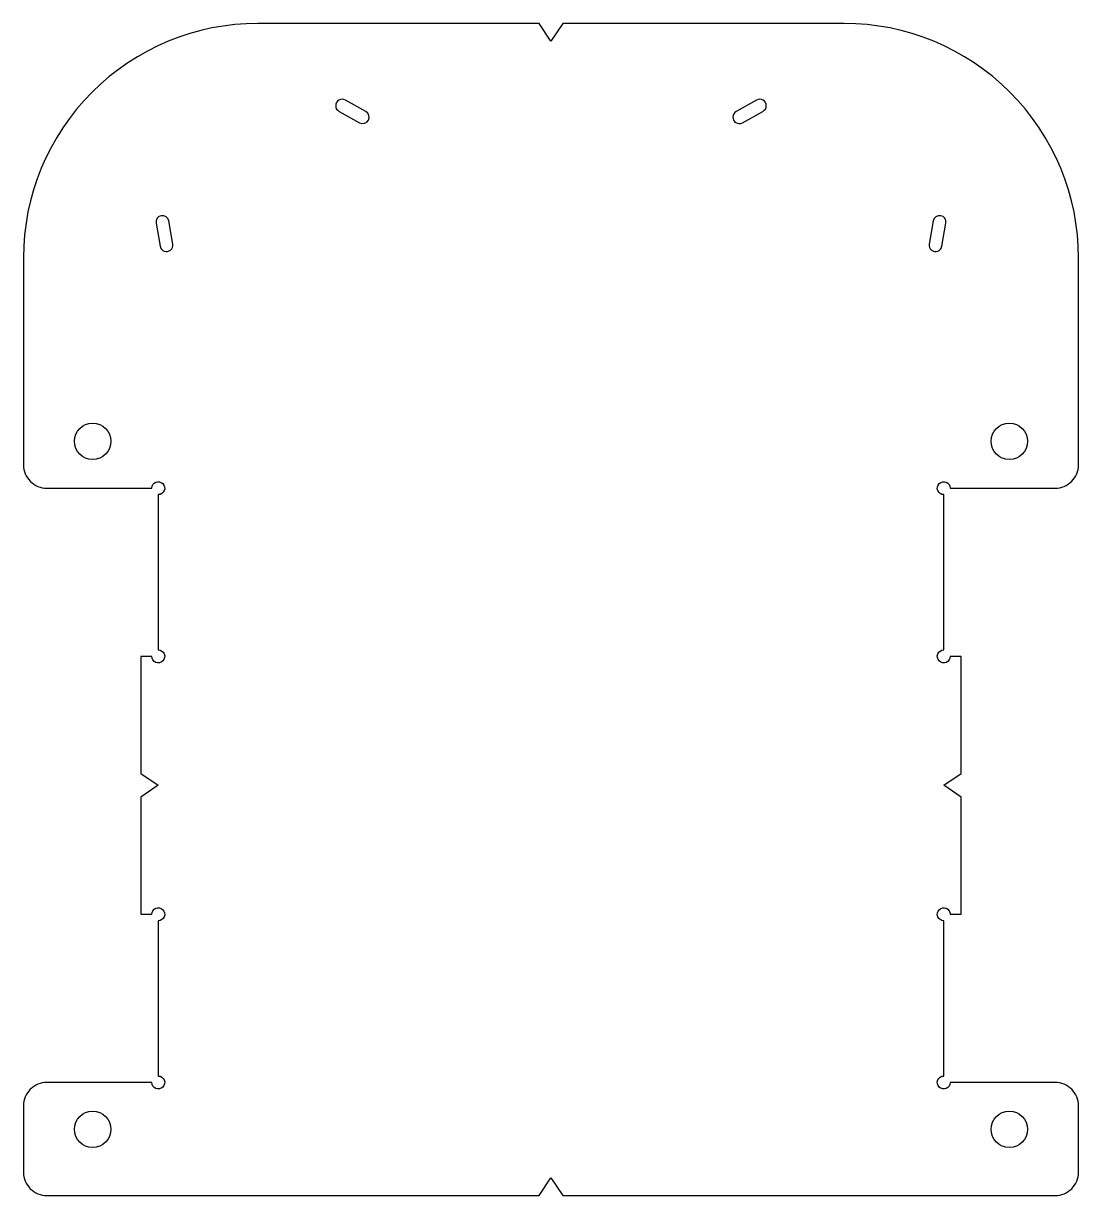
# Model space of a CAD drawing. Header units: millimetres. Extents: x -45 to 45, y -35 to 65.
import ezdxf

# ---------------------------------------------------------------- set-up
doc = ezdxf.new("R2010")
doc.units = ezdxf.units.MM
doc.layers.get('0').update_dxf_attribs({"linetype": 'CONTINUOUS'})

msp = doc.modelspace()

# ---------------------------------------------------------------- linework, layer by layer
for points in [[(35, 1), (35, 1.85), (35, 11), (34.05, 11, -2.414214), (33.5, 11.55), (33.5, 24.8, -2.414214), (34.05, 25.35), (43, 25.35, 0.414214), (45, 27.35), (45, 45, 0.414214), (25, 65), (1, 65), (0, 63.5), (-1, 65), (-25, 65, 0.414214), (-45, 45), (-45, 27.35, 0.414214), (-43, 25.35), (-34.05, 25.35, -2.414214), (-33.5, 24.8), (-33.5, 11.55, -2.414214), (-34.05, 11), (-35, 11), (-35, 1.85), (-35, 1), (-33.5, 0), (-35, -1), (-35, -11), (-34.05, -11, -2.414214), (-33.5, -11.55), (-33.5, -24.8, -2.414214), (-34.05, -25.35), (-43, -25.35, 0.414214), (-45, -27.35), (-45, -33, 0.414214), (-43, -35), (-1, -35), (0, -33.5), (1, -35), (43, -35, 0.414214), (45, -33), (45, -27.35, 0.414214), (43, -25.35), (34.05, -25.35, -2.414214), (33.5, -24.8), (33.5, -11.55, -2.414214), (34.05, -11), (35, -11), (35, -1), (33.5, 0)], [(-16.33, 56.53, 1), (-15.79, 57.49), (-17.54, 58.46, 1), (-18.08, 57.5)], [(18.08, 57.5, 1), (17.54, 58.46), (15.79, 57.49, 1), (16.33, 56.53)], [(-33.34, 45.99, 1), (-32.26, 46.18), (-32.6, 48.15, 1), (-33.69, 47.96)], [(32.26, 46.18, 1), (33.34, 45.99), (33.69, 47.96, 1), (32.6, 48.15)]]:
    msp.add_lwpolyline(points, format="xyb", close=True)
for centre in [(-39.1, 29.35), (39.1, 29.35), (-39.1, -29.35), (39.1, -29.35)]:
    msp.add_circle(centre, 1.55)

doc.saveas('drawing.dxf')
